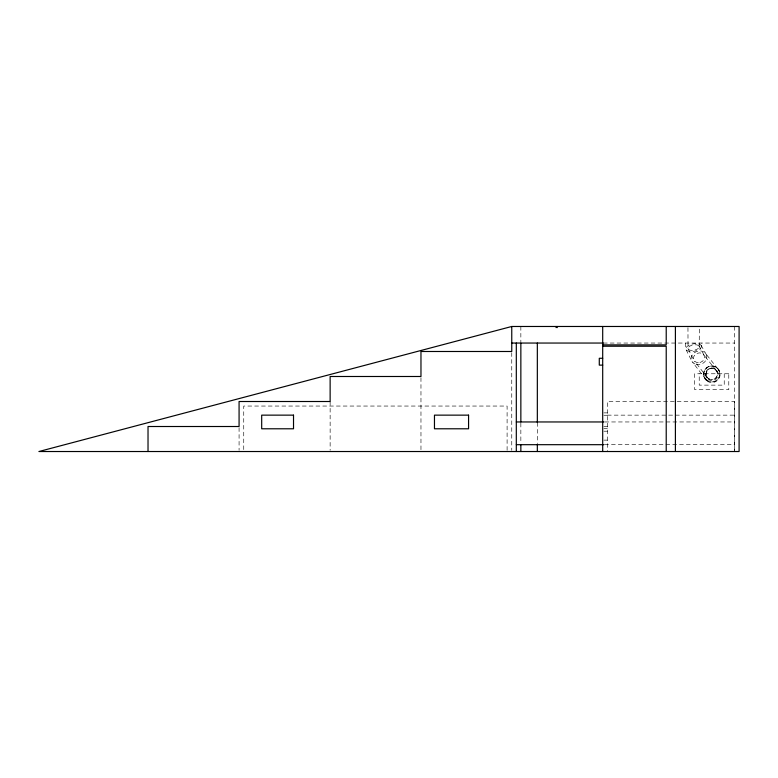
<?xml version="1.0" encoding="UTF-8"?>
<svg xmlns="http://www.w3.org/2000/svg" width="778" height="778" viewBox="0 0 778 778"><rect width="100%" height="100%" fill="white"/><g stroke="black" fill="none" stroke-linecap="round" stroke-linejoin="round"><path stroke-width="0.58" stroke-dasharray="3.89 2.92" d="M699.237 346.657L699.315 327.664M701.474 346.278A7.955 3.754 -10.8 0 0 689.425 344.994A7.955 3.754 -10.8 0 0 689.998 351.5A7.955 3.754 -10.8 0 0 701.474 346.278L701.591 343.049M703.827 373.314L703.925 375.395M706.093 373.508L705.442 374.315L706.171 374.986M603.417 343.049L734.549 343.049M603.874 412.875L607.394 412.875M607.394 415.141L734.403 415.141M603.874 415.257L607.394 415.257M604.817 421.958L734.549 421.958M603.874 426.461L607.394 426.461M603.874 428.707L607.394 428.707M603.874 431.197L607.394 431.197M603.874 440.124L607.394 440.124M604.632 444.685L734.549 444.685M717.831 368.84L705.179 352.988M716.1 370.309L703.419 354.36M707.416 377.651L694.608 361.206M705.685 379.119L692.848 362.577M707.221 380.51A7.955 7.955 0 0 0 719.689 374.646A7.955 7.955 0 0 0 708.369 366.778A7.955 7.955 0 0 0 707.221 380.51L707.26 380.549A7.955 7.955 0 0 0 719.728 374.685A7.955 7.955 0 0 0 708.408 366.817A7.955 7.955 0 0 0 707.26 380.549M701.124 345.354L706.22 354.418M698.984 345.986L704.158 355.381M688.287 349.196L693.869 360.185M686.147 349.837L691.817 361.138M685.671 343.049L685.788 348.904M687.956 327.645L688.034 348.534M734.549 326.478L734.549 451.522M734.403 450.326L734.403 401.506L607.394 401.506L607.394 451.522M724.23 373.761L724.23 385.129L699.228 385.129L699.228 373.761M537.335 422.59L537.335 443.489M520.852 326.478L520.852 341.863M520.852 423.154L520.852 443.489M511.759 352.687L511.759 450.374M507.1 450.326L507.1 406.048L243.738 406.048L243.738 450.326M420.966 377.709L420.966 450.306M330.135 401.506L330.135 450.326M239.079 427.706L239.079 450.326M709.876 379.363A5.679 5.679 0 0 1 707.766 370.017A5.679 5.679 0 0 1 717.092 372.01A5.679 5.679 0 0 1 711.287 379.645M728.782 373.761L694.676 373.761L694.676 389.671L728.782 389.671L728.782 373.761M692.41 350.431L691.039 350.382A5.679 2.684 -10.8 0 1 690.222 345.938A5.679 2.684 -10.8 0 1 699.111 346.2A5.679 2.684 -10.8 0 1 692.41 350.431M698.323 362.684L696.913 362.499A5.679 4.785 -20.3 0 1 695.211 354.583A5.679 4.785 -20.3 0 1 704.323 355.76A5.679 4.785 -20.3 0 1 698.323 362.684M711.325 379.683L709.837 379.324A5.679 5.679 0 0 1 707.727 369.978A5.679 5.679 0 0 1 717.131 372.049A5.679 5.679 0 0 1 711.325 379.683M707.251 381.239A8.373 8.373 0 0 0 720.185 374.675A8.373 8.373 0 0 0 708.029 366.749A8.373 8.373 0 0 0 707.251 381.239M696.077 364.396A7.955 6.701 -20.3 0 0 706.755 356.081A7.955 6.701 -20.3 0 0 694.209 352.862A7.955 6.701 -20.3 0 0 696.077 364.396M708.087 379.401A6.38 6.38 0 0 0 718.172 374.87A6.38 6.38 0 0 0 709.205 368.402A6.38 6.38 0 0 0 708.087 379.401"/><path stroke-width="1.17" d="M511.759 326.478L38.9 451.522L739.1 451.522L739.1 326.478L511.759 326.478L511.759 351.491L420.966 351.491L420.966 376.494L330.135 376.494L330.135 401.506L239.079 401.506L239.079 426.509L148.024 426.509L148.024 451.522M511.759 343.049L603.417 343.049M602.697 344.887L666.221 344.887L666.221 326.478M602.697 346.229L666.221 346.229L666.221 451.522M602.697 358.279L599.284 358.279L599.284 365.125L602.697 365.125M516.31 421.958L603.874 421.958M516.31 444.685L603.874 444.685M675.401 326.478L675.401 451.522M602.697 326.478L602.697 451.522M557.233 326.478L557.233 327.616M556.095 326.478L556.095 327.616M537.335 343.049L537.335 422.59M537.335 444.287L537.335 451.522M520.852 343.049L520.852 421.958M520.852 444.685L520.852 451.522M516.31 343.049L516.31 451.522M293.52 415.141L261.69 415.141L261.69 428.785L293.52 428.785L293.52 415.141M468.57 415.141L434.464 415.141L434.464 428.785L468.57 428.785L468.57 415.141"/></g></svg>
